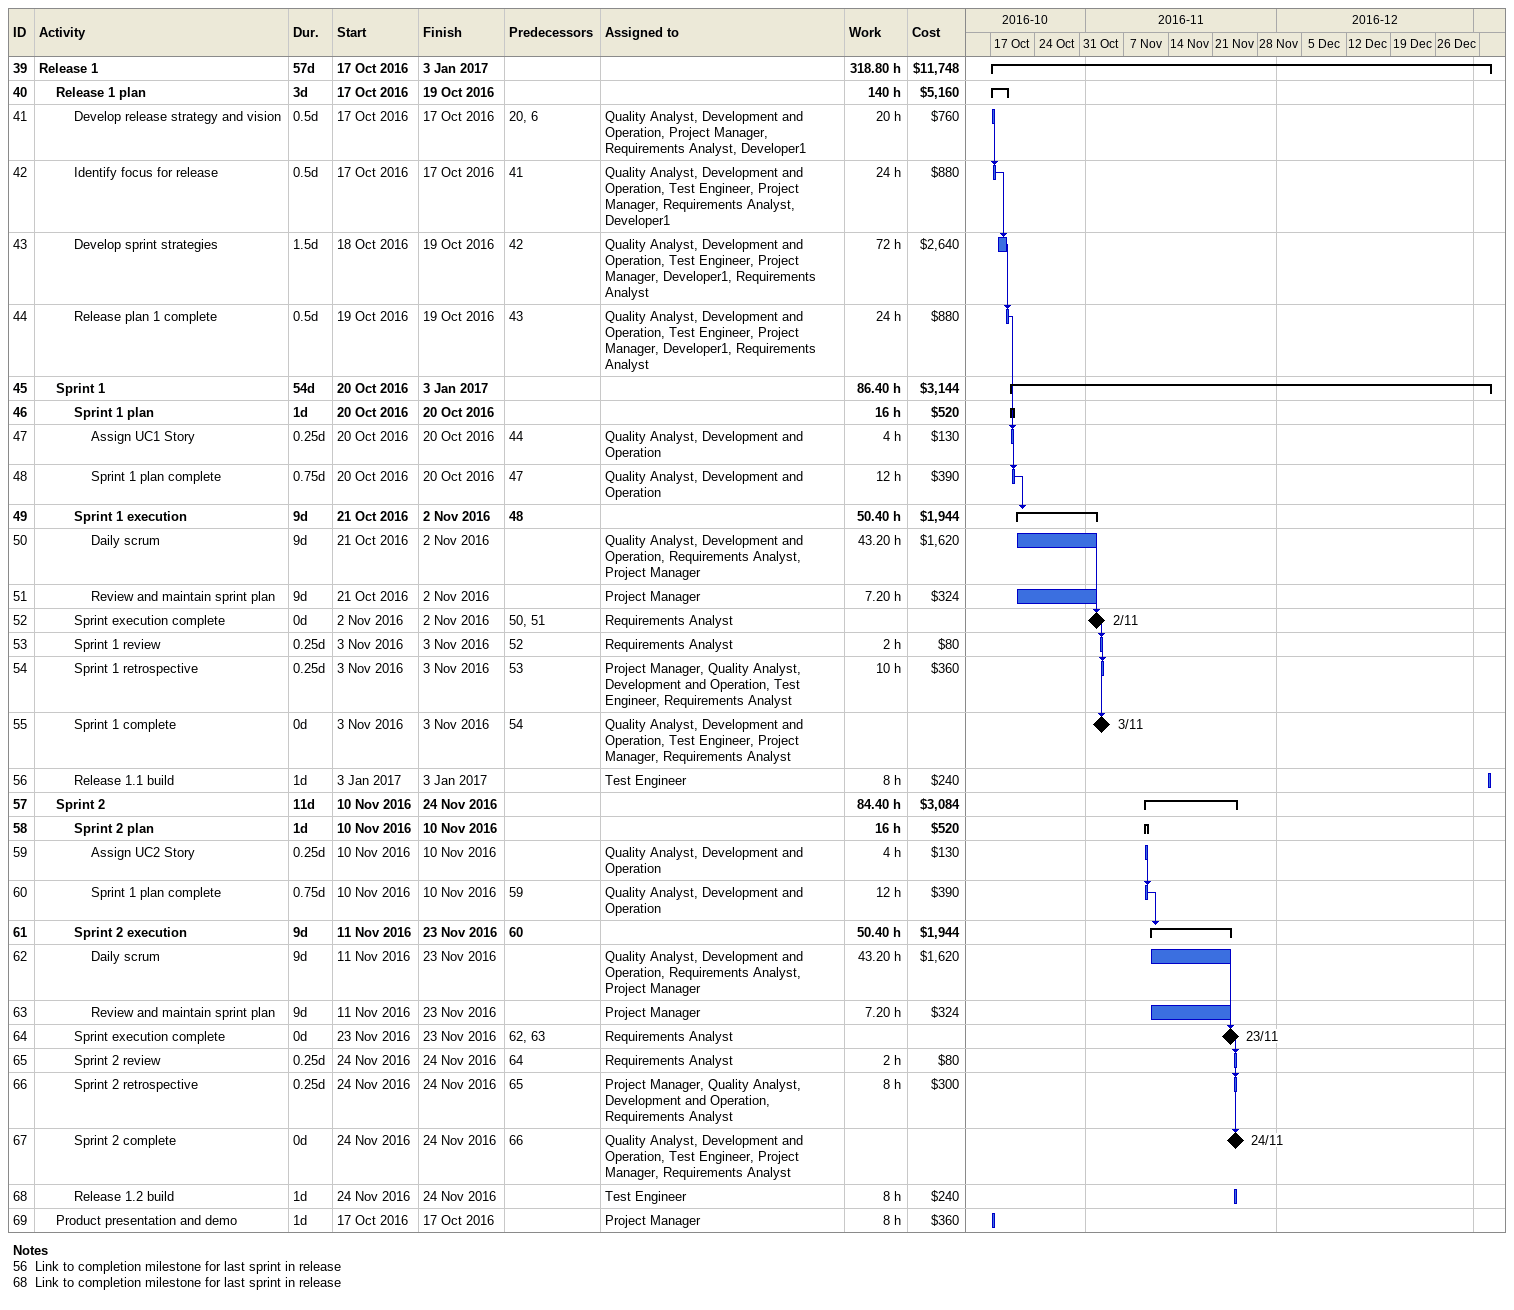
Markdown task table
| ID | Level | Task | Duration | Start | Finish | Predecessors | Resources | Work (h) | Cost ($) |
|---|---|---|---|---|---|---|---|---|---|
| 39 | 1 | **Release 1** | 57d | 2016-10-17 | 2017-01-03 |  |  | 318.80 | 11748 |
| 40 | 2 | **Release 1 plan** | 3d | 2016-10-17 | 2016-10-19 |  |  | 140 | 5160 |
| 41 | 3 | Develop release strategy and vision | 0.5d | 2016-10-17 | 2016-10-17 | 20, 6 | Quality Analyst, Development and Operation, Project Manager, Requirements Analyst, Developer1 | 20 | 760 |
| 42 | 3 | Identify focus for release | 0.5d | 2016-10-17 | 2016-10-17 | 41 | Quality Analyst, Development and Operation, Test Engineer, Project Manager, Requirements Analyst, Developer1 | 24 | 880 |
| 43 | 3 | Develop sprint strategies | 1.5d | 2016-10-18 | 2016-10-19 | 42 | Quality Analyst, Development and Operation, Test Engineer, Project Manager, Developer1, Requirements Analyst | 72 | 2640 |
| 44 | 3 | Release plan 1 complete | 0.5d | 2016-10-19 | 2016-10-19 | 43 | Quality Analyst, Development and Operation, Test Engineer, Project Manager, Developer1, Requirements Analyst | 24 | 880 |
| 45 | 2 | **Sprint 1** | 54d | 2016-10-20 | 2017-01-03 |  |  | 86.40 | 3144 |
| 46 | 3 | **Sprint 1 plan** | 1d | 2016-10-20 | 2016-10-20 |  |  | 16 | 520 |
| 47 | 4 | Assign UC1 Story | 0.25d | 2016-10-20 | 2016-10-20 | 44 | Quality Analyst, Development and Operation | 4 | 130 |
| 48 | 4 | Sprint 1 plan complete | 0.75d | 2016-10-20 | 2016-10-20 | 47 | Quality Analyst, Development and Operation | 12 | 390 |
| 49 | 3 | **Sprint 1 execution** | 9d | 2016-10-21 | 2016-11-02 | 48 |  | 50.40 | 1944 |
| 50 | 4 | Daily scrum | 9d | 2016-10-21 | 2016-11-02 |  | Quality Analyst, Development and Operation, Requirements Analyst, Project Manager | 43.20 | 1620 |
| 51 | 4 | Review and maintain sprint plan | 9d | 2016-10-21 | 2016-11-02 |  | Project Manager | 7.20 | 324 |
| 52 | 3 | Sprint execution complete | 0d | 2016-11-02 | 2016-11-02 | 50, 51 | Requirements Analyst |  |  |
| 53 | 3 | Sprint 1 review | 0.25d | 2016-11-03 | 2016-11-03 | 52 | Requirements Analyst | 2 | 80 |
| 54 | 3 | Sprint 1 retrospective | 0.25d | 2016-11-03 | 2016-11-03 | 53 | Project Manager, Quality Analyst, Development and Operation, Test Engineer, Requirements Analyst | 10 | 360 |
| 55 | 3 | Sprint 1 complete | 0d | 2016-11-03 | 2016-11-03 | 54 | Quality Analyst, Development and Operation, Test Engineer, Project Manager, Requirements Analyst |  |  |
| 56 | 3 | Release 1.1 build | 1d | 2017-01-03 | 2017-01-03 |  | Test Engineer | 8 | 240 |
| 57 | 2 | **Sprint 2** | 11d | 2016-11-10 | 2016-11-24 |  |  | 84.40 | 3084 |
| 58 | 3 | **Sprint 2 plan** | 1d | 2016-11-10 | 2016-11-10 |  |  | 16 | 520 |
| 59 | 4 | Assign UC2 Story | 0.25d | 2016-11-10 | 2016-11-10 |  | Quality Analyst, Development and Operation | 4 | 130 |
| 60 | 4 | Sprint 1 plan complete | 0.75d | 2016-11-10 | 2016-11-10 | 59 | Quality Analyst, Development and Operation | 12 | 390 |
| 61 | 3 | **Sprint 2 execution** | 9d | 2016-11-11 | 2016-11-23 | 60 |  | 50.40 | 1944 |
| 62 | 4 | Daily scrum | 9d | 2016-11-11 | 2016-11-23 |  | Quality Analyst, Development and Operation, Requirements Analyst, Project Manager | 43.20 | 1620 |
| 63 | 4 | Review and maintain sprint plan | 9d | 2016-11-11 | 2016-11-23 |  | Project Manager | 7.20 | 324 |
| 64 | 3 | Sprint execution complete | 0d | 2016-11-23 | 2016-11-23 | 62, 63 | Requirements Analyst |  |  |
| 65 | 3 | Sprint 2 review | 0.25d | 2016-11-24 | 2016-11-24 | 64 | Requirements Analyst | 2 | 80 |
| 66 | 3 | Sprint 2 retrospective | 0.25d | 2016-11-24 | 2016-11-24 | 65 | Project Manager, Quality Analyst, Development and Operation, Requirements Analyst | 8 | 300 |
| 67 | 3 | Sprint 2 complete | 0d | 2016-11-24 | 2016-11-24 | 66 | Quality Analyst, Development and Operation, Test Engineer, Project Manager, Requirements Analyst |  |  |
| 68 | 3 | Release 1.2 build | 1d | 2016-11-24 | 2016-11-24 |  | Test Engineer | 8 | 240 |
| 69 | 2 | Product presentation and demo | 1d | 2016-10-17 | 2016-10-17 |  | Project Manager | 8 | 360 |

Notes
- 56: Link to completion milestone for last sprint in release
- 68: Link to completion milestone for last sprint in release
